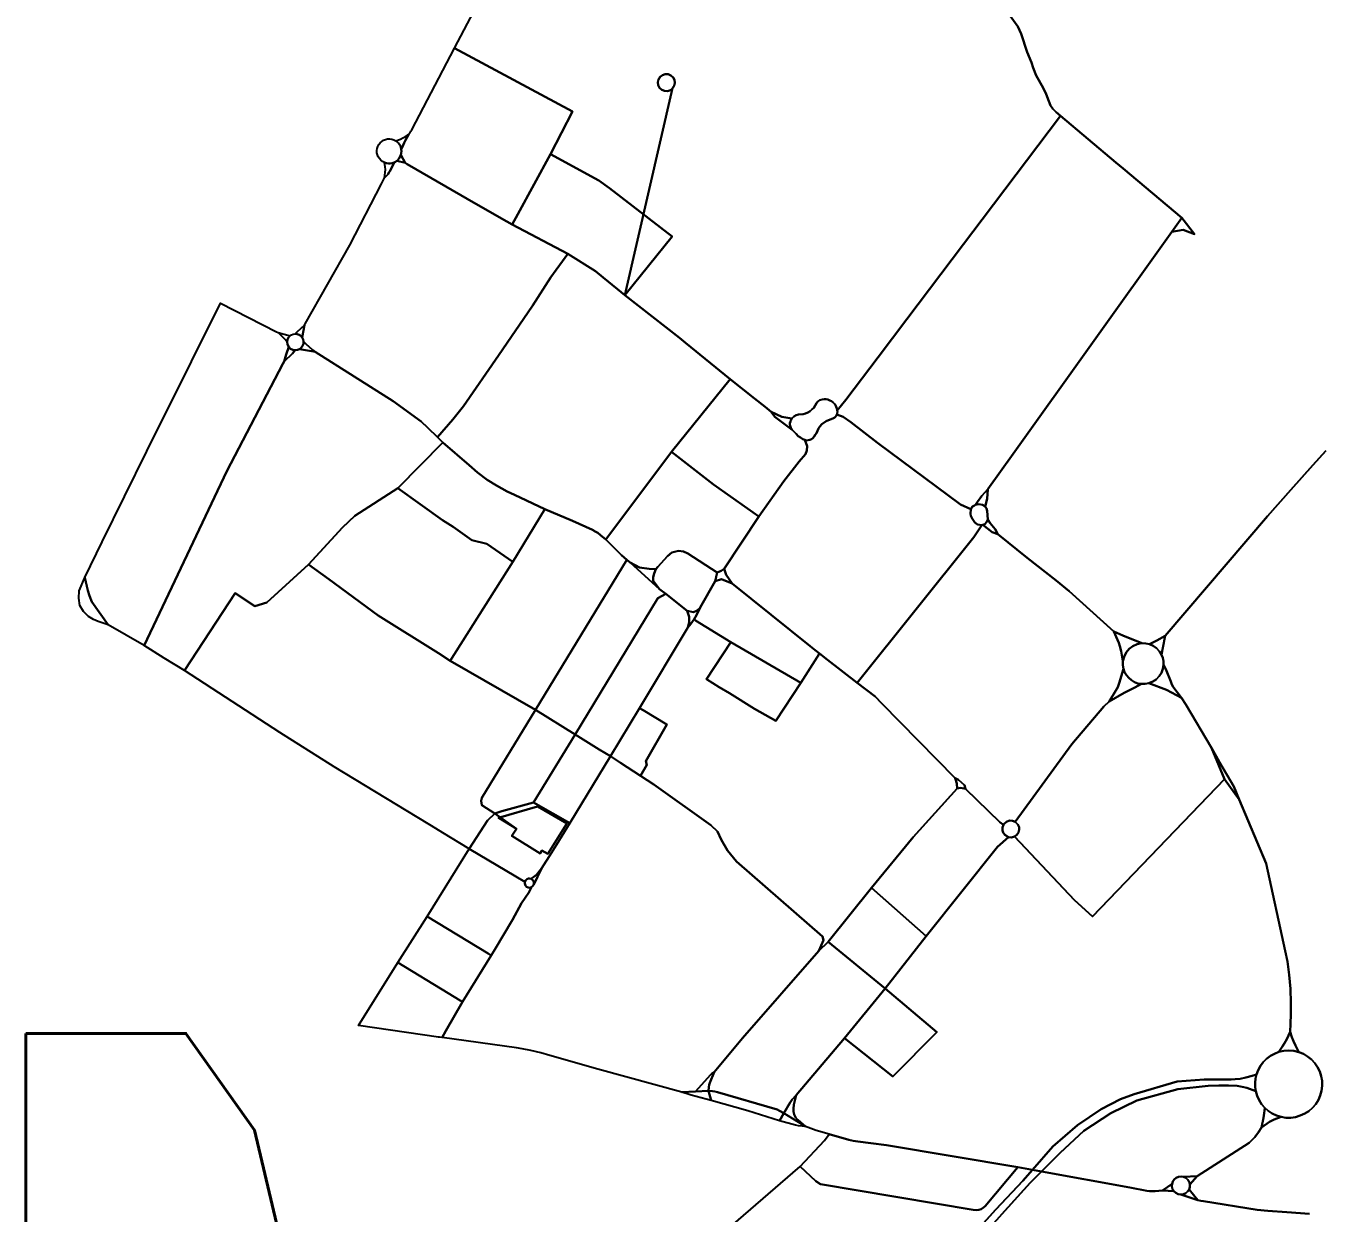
# Model space of a CAD drawing. Header units: millimetres. Extents: x -5124 to 18012, y -6362 to 5362.
# Drawn here: x -5002 to -3270, y 2417 to 4001 of the extents above; entities that cross this region are included whole.
import ezdxf

# ---------------------------------------------------------------- set-up
doc = ezdxf.new("R2010")
doc.units = ezdxf.units.MM
doc.layers.add('brokenLine', color=1, linetype='Continuous')
doc.styles.get("Standard").update_dxf_attribs({"font": 'txt', "bigfont": 'bigfont'})

msp = doc.modelspace()

# ---------------------------------------------------------------- linework, layer by layer
at = {"layer": 'brokenLine', "color": 1}
for points in [[(-4202.8, 3641.5), (-4139.8, 3719.8), (-4223.1, 3784.1), (-4237.5, 3794.5), (-4302, 3829.5), (-4272.7, 3886.4), (-4430.3, 3971.2), (-4391.7, 4044.8)], [(-3695.6, 4023.8), (-3678.4, 4000.1), (-3673.6, 3990), (-3665.8, 3965.6), (-3659.9, 3951.7), (-3657.7, 3944.9), (-3653.8, 3934.4), (-3644.5, 3917.9), (-3640.4, 3909.8), (-3636.7, 3900.5), (-3634.5, 3894.6), (-3631.5, 3890.1), (-3627.2, 3885.5), (-3621.5, 3880.8), (-3726, 3742.6), (-3751, 3709.5), (-3826.4, 3609.6), (-3864.8, 3558.8), (-3907.8, 3501.9), (-3919.4, 3487.5), (-3919.9, 3490.2), (-3920.6, 3492.5), (-3921.7, 3494.6), (-3922.9, 3496.5), (-3924.8, 3498.3), (-3927.2, 3499.9), (-3929.2, 3501), (-3932, 3502), (-3934.2, 3502.6), (-3936.8, 3502.5), (-3939.6, 3502.2), (-3941, 3501.9), (-3942.8, 3501.3), (-3944, 3500.5), (-3945.2, 3499.4), (-3947, 3497.3), (-3948.7, 3494.2), (-3950.6, 3491.3), (-3952.6, 3489.1), (-3955.3, 3486.7), (-3958.5, 3485), (-3961.9, 3483.6), (-3965, 3482.8), (-3971.1, 3482.2), (-3974.1, 3481.3), (-3977.3, 3479.6), (-3980, 3476.9), (-3993.3, 3478.9), (-4007.3, 3485.6), (-4015.7, 3492.5), (-4029.9, 3503.7), (-4062.1, 3529.5), (-4121.7, 3577.9), (-4129.9, 3584.3), (-4184.4, 3627.1), (-4202.8, 3641.5), (-4139, 3917.5), (-4136.9, 3920.8), (-4136, 3924.7), (-4136.6, 3928.6), (-4138.4, 3932.1), (-4141.3, 3934.7), (-4145, 3936.2), (-4148.9, 3936.4), (-4152.7, 3935.2), (-4155.8, 3932.8), (-4157.9, 3929.4), (-4158.8, 3925.6), (-4158.2, 3921.6), (-4156.4, 3918.1), (-4153.5, 3915.5), (-4149.8, 3914), (-4145.9, 3913.8), (-4142.1, 3915), (-4139, 3917.5), (-4202.8, 3641.5)], [(-3267.1, 3433.9), (-3284.3, 3414.6), (-3313.8, 3381.6), (-3344.9, 3346.7), (-3481.7, 3186.9), (-3492.7, 3180.6), (-3496.1, 3178.8), (-3502.5, 3175.6), (-3507.6, 3176.7), (-3512.9, 3176.9), (-3538, 3187.1), (-3550.2, 3192.5), (-3609.9, 3246.3), (-3627, 3260.7), (-3665.8, 3291), (-3704.9, 3322.4), (-3708.4, 3329.3), (-3715.1, 3337), (-3718.5, 3342), (-3719, 3353.7), (-3719.9, 3356.7), (-3722, 3359.5), (-3719.4, 3369.8), (-3718.1, 3382.5), (-3684.5, 3429.5), (-3472.8, 3725.8), (-3457.7, 3728.6), (-3442.4, 3722.9), (-3459.4, 3744.5), (-3537.7, 3810.3), (-3547.6, 3818.6), (-3621.5, 3880.8), (-3627.2, 3885.5), (-3631.5, 3890.1), (-3634.5, 3894.6), (-3636.7, 3900.5), (-3640.4, 3909.8), (-3644.5, 3917.9), (-3653.8, 3934.4), (-3657.7, 3944.9), (-3659.9, 3951.7), (-3665.8, 3965.6), (-3673.6, 3990), (-3678.4, 4000.1), (-3695.6, 4023.8)], [(-4501.7, 3828.7), (-4501.2, 3831.1), (-4501, 3833.6), (-4501.2, 3836), (-4498.8, 3841.4), (-4497.3, 3844.5), (-4495.6, 3848.1), (-4491.2, 3856.3), (-4490, 3857.8), (-4488.3, 3860.2), (-4487.1, 3862.2), (-4430.3, 3971.2), (-4272.7, 3886.4), (-4302, 3829.5), (-4345.7, 3749.4), (-4353.1, 3735.7), (-4360.4, 3739.6), (-4401.6, 3763.1), (-4493.3, 3816.2), (-4495.9, 3817.9), (-4501.7, 3828.7), (-4501.7, 3828.7)], [(-4139, 3917.5), (-4142.1, 3915), (-4145.9, 3913.8), (-4149.8, 3914), (-4153.5, 3915.5), (-4156.4, 3918.1), (-4158.2, 3921.6), (-4158.8, 3925.6), (-4157.9, 3929.4), (-4155.8, 3932.8), (-4152.7, 3935.2), (-4148.9, 3936.4), (-4145, 3936.2), (-4141.3, 3934.7), (-4138.4, 3932.1), (-4136.6, 3928.6), (-4136, 3924.7), (-4136.9, 3920.8), (-4139, 3917.5), (-4139, 3917.5)], [(-3718.1, 3382.5), (-3726.4, 3373.7), (-3732.3, 3365.8), (-3734.8, 3361.5), (-3736.3, 3360.8), (-3738.7, 3359.3), (-3741.1, 3355.9), (-3754.7, 3362), (-3865.8, 3444.2), (-3901, 3471.8), (-3911.6, 3479.3), (-3920, 3482.1), (-3919.3, 3483.9), (-3919.1, 3485.9), (-3919.4, 3487.5), (-3907.8, 3501.9), (-3864.8, 3558.8), (-3826.4, 3609.6), (-3751, 3709.5), (-3726, 3742.6), (-3621.5, 3880.8), (-3547.6, 3818.6), (-3537.7, 3810.3), (-3459.4, 3744.5), (-3472.8, 3725.8), (-3684.5, 3429.5), (-3718.1, 3382.5), (-3718.1, 3382.5)], [(-4508.6, 3847.4), (-4506.7, 3846), (-4505, 3844.4), (-4503.6, 3842.5), (-4502.5, 3840.5), (-4501.7, 3838.3), (-4501.2, 3836), (-4501, 3833.6), (-4501.2, 3831.1), (-4501.7, 3828.7), (-4502.7, 3826.4), (-4503.9, 3824.3), (-4505.5, 3822.3), (-4507.3, 3820.7), (-4508.9, 3819.5), (-4510.7, 3818.6), (-4513.2, 3817.7), (-4515.9, 3817.3), (-4518.5, 3817.2), (-4521.1, 3817.6), (-4523.7, 3818.4), (-4526.2, 3819.8), (-4528.5, 3821.5), (-4530.4, 3823.6), (-4532, 3826), (-4533.1, 3828.7), (-4533.7, 3831.5), (-4533.8, 3834.3), (-4533.4, 3837.1), (-4532.6, 3839.9), (-4531.2, 3842.4), (-4529.5, 3844.7), (-4527.4, 3846.6), (-4525, 3848.2), (-4522.3, 3849.3), (-4519.5, 3849.9), (-4516.7, 3850), (-4513.8, 3849.6), (-4511.1, 3848.8), (-4508.6, 3847.4), (-4508.6, 3847.4)], [(-4491.2, 3856.3), (-4495.6, 3848.1), (-4497.3, 3844.5), (-4498.8, 3841.4), (-4501.2, 3836), (-4501.7, 3838.3), (-4502.5, 3840.5), (-4503.6, 3842.5), (-4505, 3844.4), (-4506.7, 3846), (-4508.6, 3847.4), (-4502.5, 3849.7), (-4499.2, 3851.2), (-4496.2, 3852.9), (-4491.2, 3856.3), (-4491.2, 3856.3)], [(-4139.8, 3719.8), (-4202.8, 3641.5), (-4212.6, 3649.5), (-4231.7, 3665.2), (-4241.8, 3673.4), (-4279, 3696.7), (-4353.1, 3735.7), (-4345.7, 3749.4), (-4302, 3829.5), (-4237.5, 3794.5), (-4223.1, 3784.1), (-4139.8, 3719.8), (-4139.8, 3719.8)], [(-4279, 3696.7), (-4301.4, 3665.6), (-4326.1, 3627.1), (-4371.7, 3560.8), (-4418.4, 3493.5), (-4432.3, 3475.4), (-4452.9, 3451.9), (-4465.8, 3464.6), (-4474.9, 3472.8), (-4511.9, 3500.1), (-4616.4, 3565.9), (-4619.6, 3568.7), (-4628.2, 3576), (-4631.7, 3579.7), (-4632.3, 3582.4), (-4633.5, 3584.9), (-4630.6, 3601.3), (-4629.5, 3603.3), (-4569.8, 3708.2), (-4527.6, 3789.9), (-4523.7, 3797.8), (-4520.8, 3800.6), (-4518.9, 3802.8), (-4517.7, 3804.9), (-4516.3, 3807.4), (-4510.7, 3818.6), (-4508.9, 3819.5), (-4507.3, 3820.7), (-4495.9, 3817.9), (-4493.3, 3816.2), (-4401.6, 3763.1), (-4360.4, 3739.6), (-4353.1, 3735.7), (-4279, 3696.7), (-4279, 3696.7)], [(-4523.7, 3818.4), (-4521.1, 3817.6), (-4518.5, 3817.2), (-4515.9, 3817.3), (-4513.2, 3817.7), (-4510.7, 3818.6), (-4516.3, 3807.4), (-4517.7, 3804.9), (-4518.9, 3802.8), (-4520.8, 3800.6), (-4523.7, 3797.8), (-4523, 3801.5), (-4522.6, 3805.3), (-4522.5, 3809), (-4522.8, 3812.6), (-4523.7, 3818.4), (-4523.7, 3818.4)], [(-4507.3, 3820.7), (-4505.5, 3822.3), (-4503.9, 3824.3), (-4502.7, 3826.4), (-4501.7, 3828.7), (-4495.9, 3817.9), (-4507.3, 3820.7), (-4507.3, 3820.7)], [(-3459.4, 3744.5), (-3442.4, 3722.9), (-3457.7, 3728.6), (-3472.8, 3725.8), (-3459.4, 3744.5), (-3459.4, 3744.5)], [(-4228.3, 3315.2), (-4235.3, 3321.3), (-4238.9, 3324.1), (-4242.3, 3326.2), (-4246.2, 3328.2), (-4272.7, 3340.2), (-4309.8, 3355.8), (-4350.3, 3374.9), (-4359.9, 3379.6), (-4374.1, 3387.3), (-4386.5, 3394.9), (-4399.3, 3404.7), (-4410.6, 3414.5), (-4446, 3444.8), (-4452.9, 3451.9), (-4432.3, 3475.4), (-4418.4, 3493.5), (-4371.7, 3560.8), (-4326.1, 3627.1), (-4301.4, 3665.6), (-4279, 3696.7), (-4241.8, 3673.4), (-4231.7, 3665.2), (-4212.6, 3649.5), (-4202.8, 3641.5), (-4184.4, 3627.1), (-4129.9, 3584.3), (-4121.7, 3577.9), (-4062.1, 3529.5), (-4140.4, 3432.4), (-4228.3, 3315.2), (-4228.3, 3315.2)], [(-4653.7, 3579.2), (-4653.2, 3575.6), (-4651.5, 3572.4), (-4655.1, 3562.3), (-4657.5, 3553.1), (-4659.2, 3549.7), (-4734.3, 3406.8), (-4844.3, 3174.1), (-4892.5, 3201.6), (-4914.3, 3232.3), (-4917.6, 3240.2), (-4919.8, 3247.5), (-4923.5, 3264.6), (-4900.4, 3312.4), (-4840.7, 3433.4), (-4781.2, 3552.9), (-4742.7, 3630.9), (-4667.7, 3592.7), (-4665.7, 3591.8), (-4657.7, 3583.5), (-4653.7, 3579.2), (-4653.7, 3579.2)], [(-4665.7, 3591.8), (-4649.7, 3587.3), (-4651.8, 3585), (-4653.1, 3582.2), (-4653.7, 3579.2), (-4657.7, 3583.5), (-4665.7, 3591.8), (-4665.7, 3591.8)], [(-4631.7, 3579.7), (-4631.9, 3576.6), (-4633, 3573.8), (-4634.8, 3571.3), (-4637.2, 3569.4), (-4639.8, 3568.3), (-4642.7, 3567.9), (-4646.1, 3568.5), (-4649.1, 3570), (-4651.5, 3572.4), (-4653.2, 3575.6), (-4653.7, 3579.2), (-4653.1, 3582.2), (-4651.8, 3585), (-4649.7, 3587.3), (-4647.7, 3588.6), (-4645.5, 3589.5), (-4643.1, 3589.8), (-4640.3, 3589.6), (-4637.7, 3588.6), (-4635.4, 3587.1), (-4633.5, 3584.9), (-4632.3, 3582.4), (-4631.7, 3579.7), (-4631.7, 3579.7)], [(-4633.5, 3584.9), (-4635.4, 3587.1), (-4637.7, 3588.6), (-4640.3, 3589.6), (-4643.1, 3589.8), (-4639.7, 3593), (-4630.6, 3601.3), (-4633.5, 3584.9), (-4633.5, 3584.9)], [(-4790.6, 3140.4), (-4817.6, 3157.2), (-4844.3, 3174.1), (-4734.3, 3406.8), (-4659.2, 3549.7), (-4657.5, 3553.1), (-4646.6, 3563.8), (-4642.7, 3567.9), (-4639.8, 3568.3), (-4637.2, 3569.4), (-4621.2, 3566.7), (-4616.4, 3565.9), (-4511.9, 3500.1), (-4474.9, 3472.8), (-4465.8, 3464.6), (-4452.9, 3451.9), (-4446, 3444.8), (-4506, 3383.7), (-4563.1, 3347.1), (-4579.7, 3331.3), (-4624.9, 3282), (-4680.9, 3231.2), (-4696.6, 3226.3), (-4723.1, 3243.9), (-4790.6, 3140.4), (-4790.6, 3140.4)], [(-4642.7, 3567.9), (-4646.6, 3563.8), (-4657.5, 3553.1), (-4655.1, 3562.3), (-4651.5, 3572.4), (-4649.1, 3570), (-4646.1, 3568.5), (-4642.7, 3567.9), (-4642.7, 3567.9)], [(-4616.4, 3565.9), (-4621.2, 3566.7), (-4637.2, 3569.4), (-4634.8, 3571.3), (-4633, 3573.8), (-4631.9, 3576.6), (-4631.7, 3579.7), (-4628.2, 3576), (-4619.6, 3568.7), (-4616.4, 3565.9), (-4616.4, 3565.9)], [(-3979.5, 3461.7), (-3974.3, 3456.2), (-3971.3, 3453.5), (-3968.4, 3451.3), (-3965.4, 3449.3), (-3962.7, 3448.2), (-3959.3, 3439.8), (-3959.8, 3434), (-3961.9, 3429.1), (-3970.2, 3419.5), (-3990.7, 3393.2), (-4023.8, 3346), (-4084.6, 3388.6), (-4140.4, 3432.4), (-4062.1, 3529.5), (-4029.9, 3503.7), (-4015.7, 3492.5), (-4007.3, 3485.6), (-4002.4, 3479.2), (-3979.5, 3461.7), (-3979.5, 3461.7)], [(-3962.7, 3448.2), (-3965.4, 3449.3), (-3968.4, 3451.3), (-3971.3, 3453.5), (-3974.3, 3456.2), (-3979.5, 3461.7), (-3981.3, 3464.5), (-3982.1, 3467.1), (-3982.4, 3469.1), (-3982.4, 3470.8), (-3981.9, 3473), (-3981.3, 3474.8), (-3980, 3476.9), (-3977.3, 3479.6), (-3974.1, 3481.3), (-3971.1, 3482.2), (-3965, 3482.8), (-3961.9, 3483.6), (-3958.5, 3485), (-3955.3, 3486.7), (-3952.6, 3489.1), (-3950.6, 3491.3), (-3948.7, 3494.2), (-3947, 3497.3), (-3945.2, 3499.4), (-3944, 3500.5), (-3942.8, 3501.3), (-3941, 3501.9), (-3939.6, 3502.2), (-3936.8, 3502.5), (-3934.2, 3502.6), (-3932, 3502), (-3929.2, 3501), (-3927.2, 3499.9), (-3924.8, 3498.3), (-3922.9, 3496.5), (-3921.7, 3494.6), (-3920.6, 3492.5), (-3919.9, 3490.2), (-3919.4, 3487.5), (-3919.1, 3485.9), (-3919.3, 3483.9), (-3920, 3482.1), (-3920.6, 3480.5), (-3922.2, 3478.8), (-3924.3, 3477.3), (-3934.1, 3473.3), (-3939.9, 3469.1), (-3942.5, 3466.3), (-3944.3, 3463.6), (-3945.5, 3460.6), (-3947.2, 3457.4), (-3948.6, 3454.9), (-3950.2, 3452.7), (-3952.1, 3450.6), (-3953.8, 3449.1), (-3956, 3448.3), (-3958.2, 3447.9), (-3960.2, 3447.7), (-3962.7, 3448.2), (-3962.7, 3448.2)], [(-3980, 3476.9), (-3981.3, 3474.8), (-3981.9, 3473), (-3982.4, 3470.8), (-3982.4, 3469.1), (-3982.1, 3467.1), (-3981.3, 3464.5), (-3979.5, 3461.7), (-4002.4, 3479.2), (-4007.3, 3485.6), (-3993.3, 3478.9), (-3980, 3476.9), (-3980, 3476.9)], [(-3943.2, 3163.2), (-3948.9, 3167.6), (-3955.5, 3172.9), (-4059.7, 3256.7), (-4067.5, 3268.2), (-4070.3, 3276.2), (-4023.8, 3346), (-3990.7, 3393.2), (-3970.2, 3419.5), (-3961.9, 3429.1), (-3959.8, 3434), (-3959.3, 3439.8), (-3962.7, 3448.2), (-3960.2, 3447.7), (-3958.2, 3447.9), (-3956, 3448.3), (-3953.8, 3449.1), (-3952.1, 3450.6), (-3950.2, 3452.7), (-3948.6, 3454.9), (-3947.2, 3457.4), (-3945.5, 3460.6), (-3944.3, 3463.6), (-3942.5, 3466.3), (-3939.9, 3469.1), (-3934.1, 3473.3), (-3924.3, 3477.3), (-3922.2, 3478.8), (-3920.6, 3480.5), (-3920, 3482.1), (-3911.6, 3479.3), (-3901, 3471.8), (-3865.8, 3444.2), (-3754.7, 3362), (-3741.1, 3355.9), (-3741.6, 3349.7), (-3741.2, 3346.8), (-3739.4, 3343.3), (-3735.7, 3338.2), (-3731.9, 3335.4), (-3726.4, 3334.5), (-3736.8, 3318.4), (-3892.6, 3124), (-3932.5, 3155), (-3943.2, 3163.2), (-3943.2, 3163.2)], [(-4309.8, 3355.8), (-4352.3, 3285.4), (-4387.1, 3309.6), (-4407.1, 3314.4), (-4432, 3332.4), (-4446.1, 3341), (-4506, 3383.7), (-4446, 3444.8), (-4410.6, 3414.5), (-4399.3, 3404.7), (-4386.5, 3394.9), (-4374.1, 3387.3), (-4359.9, 3379.6), (-4350.3, 3374.9), (-4309.8, 3355.8), (-4309.8, 3355.8)], [(-4200.3, 3288.3), (-4207.1, 3294.5), (-4228.3, 3315.2), (-4140.4, 3432.4), (-4084.6, 3388.6), (-4023.8, 3346), (-4070.3, 3276.2), (-4074.2, 3273.4), (-4079.6, 3271.2), (-4118.7, 3296.5), (-4124.6, 3299.6), (-4131.4, 3300.2), (-4140.1, 3298.2), (-4146.1, 3293.1), (-4158.6, 3278.9), (-4161.3, 3276), (-4170.3, 3276.1), (-4183.1, 3278.1), (-4195.9, 3284.8), (-4200.3, 3288.3), (-4200.3, 3288.3)], [(-3486.3, 3161.4), (-3484.5, 3170.8), (-3481.7, 3186.9), (-3344.9, 3346.7), (-3313.8, 3381.6), (-3284.3, 3414.6), (-3267.1, 3433.9)], [(-4579.7, 3331.3), (-4563.1, 3347.1), (-4506, 3383.7), (-4446.1, 3341), (-4432, 3332.4), (-4407.1, 3314.4), (-4387.1, 3309.6), (-4352.3, 3285.4), (-4435.8, 3153.3), (-4451.4, 3163.6), (-4532, 3214.1), (-4597.8, 3262.6), (-4624.9, 3282), (-4579.7, 3331.3), (-4579.7, 3331.3)], [(-3722, 3359.5), (-3725.2, 3361.7), (-3730.1, 3362.4), (-3734.8, 3361.5), (-3732.3, 3365.8), (-3726.4, 3373.7), (-3718.1, 3382.5), (-3719.4, 3369.8), (-3722, 3359.5), (-3722, 3359.5)], [(-3734.8, 3361.5), (-3730.1, 3362.4), (-3725.2, 3361.7), (-3722, 3359.5), (-3719.9, 3356.7), (-3719, 3353.7), (-3718.5, 3342), (-3720, 3338.7), (-3722.4, 3336), (-3725, 3334.8), (-3726.4, 3334.5), (-3731.9, 3335.4), (-3735.7, 3338.2), (-3739.4, 3343.3), (-3741.2, 3346.8), (-3741.6, 3349.7), (-3741.1, 3355.9), (-3738.7, 3359.3), (-3736.3, 3360.8), (-3734.8, 3361.5), (-3734.8, 3361.5)], [(-4200.3, 3288.3), (-4321.9, 3088.1), (-4435.8, 3153.3), (-4352.3, 3285.4), (-4309.8, 3355.8), (-4272.7, 3340.2), (-4246.2, 3328.2), (-4242.3, 3326.2), (-4238.9, 3324.1), (-4235.3, 3321.3), (-4228.3, 3315.2), (-4207.1, 3294.5), (-4200.3, 3288.3), (-4200.3, 3288.3)], [(-3725, 3334.8), (-3712.3, 3325.3), (-3704.9, 3322.4), (-3665.8, 3291), (-3627, 3260.7), (-3609.9, 3246.3), (-3550.2, 3192.5), (-3545, 3181.4), (-3543.5, 3177.3), (-3541.9, 3173), (-3540.3, 3166.6), (-3537.9, 3152.9), (-3538.1, 3147.9), (-3537.3, 3143), (-3542.8, 3123.7), (-3544.8, 3118.4), (-3547.4, 3113.7), (-3556.5, 3099.4), (-3563.3, 3092.7), (-3606.2, 3042.2), (-3681.7, 2938.8), (-3685.3, 2940.2), (-3689.3, 2940.3), (-3693.4, 2938.8), (-3696.3, 2936.2), (-3697.4, 2934.6), (-3702.5, 2938.3), (-3748.3, 2982.7), (-3749.6, 2987.4), (-3757.3, 2994.9), (-3761.7, 2996.8), (-3859.7, 3096.6), (-3868.8, 3105.7), (-3892.6, 3124), (-3736.8, 3318.4), (-3726.4, 3334.5), (-3725, 3334.8), (-3725, 3334.8)], [(-3704.9, 3322.4), (-3712.3, 3325.3), (-3725, 3334.8), (-3722.4, 3336), (-3720, 3338.7), (-3718.5, 3342), (-3715.1, 3337), (-3708.4, 3329.3), (-3704.9, 3322.4), (-3704.9, 3322.4)], [(-4148.2, 3242.9), (-4156.4, 3249.3), (-4164.9, 3260.1), (-4165.1, 3265.3), (-4163.8, 3269.9), (-4161.3, 3276), (-4158.6, 3278.9), (-4146.1, 3293.1), (-4140.1, 3298.2), (-4131.4, 3300.2), (-4124.6, 3299.6), (-4118.7, 3296.5), (-4079.6, 3271.2), (-4082.2, 3259.7), (-4102.3, 3224.6), (-4107, 3220.1), (-4111.2, 3218.5), (-4119.7, 3220.4), (-4148.2, 3242.9), (-4148.2, 3242.9)], [(-4624.9, 3282), (-4597.8, 3262.6), (-4532, 3214.1), (-4451.4, 3163.6), (-4435.8, 3153.3), (-4321.9, 3088.1), (-4393.6, 2970.7), (-4394.6, 2966.5), (-4393.6, 2960.8), (-4376.4, 2950), (-4386.1, 2940.5), (-4410.5, 2902.8), (-4445.9, 2923.9), (-4461.1, 2933.3), (-4465.4, 2936.2), (-4590.9, 3012), (-4663.5, 3058), (-4790.6, 3140.4), (-4723.1, 3243.9), (-4696.6, 3226.3), (-4680.9, 3231.2), (-4624.9, 3282), (-4624.9, 3282)], [(-4269.2, 3055.3), (-4321.9, 3088.1), (-4200.3, 3288.3), (-4195.9, 3284.8), (-4156.4, 3249.3), (-4148.2, 3242.9), (-4158.7, 3237), (-4269.2, 3055.3), (-4269.2, 3055.3)], [(-4156.4, 3249.3), (-4195.9, 3284.8), (-4183.1, 3278.1), (-4170.3, 3276.1), (-4161.3, 3276), (-4163.8, 3269.9), (-4165.1, 3265.3), (-4164.9, 3260.1), (-4156.4, 3249.3), (-4156.4, 3249.3)], [(-4082.2, 3259.7), (-4079.6, 3271.2), (-4074.2, 3273.4), (-4070.3, 3276.2), (-4067.5, 3268.2), (-4059.7, 3256.7), (-4073.7, 3262.6), (-4082.2, 3259.7), (-4082.2, 3259.7)], [(-4892.5, 3201.6), (-4905.9, 3205.9), (-4911.9, 3208.5), (-4918.8, 3212.6), (-4925.4, 3219.3), (-4930.3, 3227.5), (-4931.8, 3237.3), (-4931.4, 3246.7), (-4923.5, 3264.6), (-4919.8, 3247.5), (-4917.6, 3240.2), (-4914.3, 3232.3), (-4892.5, 3201.6), (-4892.5, 3201.6)], [(-4082.2, 3259.7), (-4073.7, 3262.6), (-4059.7, 3256.7), (-3955.5, 3172.9), (-3948.9, 3167.6), (-3943.2, 3163.2), (-3968.1, 3124.3), (-4061.3, 3178.3), (-4108.6, 3207.4), (-4110.4, 3209.1), (-4107.3, 3214.4), (-4102.3, 3224.6), (-4082.2, 3259.7), (-4082.2, 3259.7)], [(-4119.7, 3220.4), (-4117, 3212.4), (-4117.1, 3204.8), (-4118.6, 3197.9), (-4183.4, 3090.3), (-4222.1, 3026.3), (-4236.9, 3035.4), (-4269.2, 3055.3), (-4158.7, 3237), (-4148.2, 3242.9), (-4119.7, 3220.4), (-4119.7, 3220.4)], [(-4118.6, 3197.9), (-4117.1, 3204.8), (-4117, 3212.4), (-4119.7, 3220.4), (-4111.2, 3218.5), (-4107, 3220.1), (-4102.3, 3224.6), (-4107.3, 3214.4), (-4110.4, 3209.1), (-4114.6, 3202.7), (-4118.6, 3197.9), (-4118.6, 3197.9)], [(-3892.6, 3124), (-3868.8, 3105.7), (-3859.7, 3096.6), (-3761.7, 2996.8), (-3759.5, 2989.9), (-3759.2, 2983.3), (-3818, 2918), (-3873.6, 2850.8), (-3931.3, 2778.4), (-3944.1, 2766.5), (-3937.6, 2780.9), (-3939.2, 2785.7), (-4054, 2885.8), (-4065.8, 2900.4), (-4074.1, 2915.1), (-4079, 2925.8), (-4088.2, 2934.4), (-4164, 2988.4), (-4182.1, 3000.1), (-4173.6, 3014.9), (-4175, 3019.7), (-4146.6, 3068.5), (-4178.4, 3087.5), (-4183.4, 3090.3), (-4118.6, 3197.9), (-4114.6, 3202.7), (-4110.4, 3209.1), (-4108.6, 3207.4), (-4061.3, 3178.3), (-4093.7, 3129), (-4076.9, 3118.3), (-4063.2, 3110.3), (-4029.6, 3089.3), (-4001.1, 3073.4), (-3968.1, 3124.3), (-3943.2, 3163.2), (-3932.5, 3155), (-3892.6, 3124), (-3892.6, 3124)], [(-3537.9, 3152.9), (-3540.3, 3166.6), (-3541.9, 3173), (-3543.5, 3177.3), (-3545, 3181.4), (-3550.2, 3192.5), (-3538, 3187.1), (-3512.9, 3176.9), (-3519, 3175.7), (-3524.7, 3173.2), (-3529.7, 3169.4), (-3533.7, 3164.6), (-3536.5, 3159), (-3537.9, 3152.9), (-3537.9, 3152.9)], [(-4029.6, 3089.3), (-4063.2, 3110.3), (-4076.9, 3118.3), (-4093.7, 3129), (-4061.3, 3178.3), (-3968.1, 3124.3), (-4001.1, 3073.4), (-4029.6, 3089.3), (-4029.6, 3089.3)], [(-3502.5, 3175.6), (-3497.5, 3173.4), (-3493, 3170.2), (-3489.2, 3166.1), (-3486.3, 3161.4), (-3484.8, 3157.3), (-3483.9, 3152.9), (-3483.7, 3148.4), (-3484.6, 3142.9), (-3486.5, 3137.6), (-3489.6, 3132.9), (-3493.5, 3128.8), (-3498.1, 3125.7), (-3503.4, 3123.6), (-3508.2, 3122.6), (-3513.2, 3122.6), (-3517.9, 3123.4), (-3522.5, 3125.1), (-3526.6, 3127.5), (-3530.3, 3130.6), (-3533.3, 3134.3), (-3535.7, 3138.5), (-3537.3, 3143), (-3538.1, 3147.9), (-3537.9, 3152.9), (-3536.5, 3159), (-3533.7, 3164.6), (-3529.7, 3169.4), (-3524.7, 3173.2), (-3519, 3175.7), (-3512.9, 3176.9), (-3507.6, 3176.7), (-3502.5, 3175.6), (-3502.5, 3175.6)], [(-3497.5, 3173.4), (-3502.5, 3175.6), (-3496.1, 3178.8), (-3492.7, 3180.6), (-3481.7, 3186.9), (-3484.5, 3170.8), (-3486.3, 3161.4), (-3489.2, 3166.1), (-3493, 3170.2), (-3497.5, 3173.4), (-3497.5, 3173.4)], [(-3288.9, 2415.6), (-3319.1, 2417.7), (-3344.5, 2419.5), (-3358.8, 2421), (-3430.3, 2432.3), (-3434, 2433.1), (-3438.2, 2434), (-3449.7, 2448.1), (-3448.6, 2451.3), (-3448.5, 2454.6), (-3439.1, 2465.7), (-3369.4, 2510.4), (-3361.9, 2517.8), (-3357.1, 2524.5), (-3353.1, 2530.8), (-3342.3, 2538.2), (-3336.1, 2541.4), (-3326.9, 2545), (-3320.5, 2543.9), (-3314, 2543.9), (-3307.5, 2544.7), (-3301.2, 2546.6), (-3295.3, 2549.3), (-3289.8, 2552.8), (-3284.8, 2557.1), (-3280.6, 2562.1), (-3277.1, 2567.6), (-3274.5, 2573.6), (-3272.7, 2579.9), (-3271.9, 2586.4), (-3272.1, 2592.9), (-3273.2, 2599.4), (-3275.2, 2605.6), (-3278.1, 2611.4), (-3281.8, 2616.8), (-3286.3, 2621.6), (-3291.4, 2625.7), (-3297, 2628.9), (-3303.1, 2631.4), (-3307.5, 2640.1), (-3310.3, 2646.2), (-3312.7, 2651.4), (-3314.9, 2658.4), (-3314.3, 2669.3), (-3313.9, 2681.9), (-3313.7, 2697), (-3314.3, 2716), (-3315.9, 2734.7), (-3318.5, 2752.3), (-3321.5, 2766.7), (-3346.8, 2882.9), (-3382.6, 2968.5), (-3389.9, 2986), (-3409.1, 3018.2), (-3419.7, 3037.4), (-3454.2, 3095.4), (-3459.6, 3104.2), (-3471.2, 3119.4), (-3473, 3123.1), (-3474.2, 3125.8), (-3479.9, 3140.1), (-3483.7, 3148.4), (-3483.9, 3152.9), (-3484.8, 3157.3), (-3486.3, 3161.4), (-3486.3, 3161.4)], [(-3556.5, 3099.4), (-3547.4, 3113.7), (-3544.8, 3118.4), (-3542.8, 3123.7), (-3537.3, 3143), (-3535.7, 3138.5), (-3533.3, 3134.3), (-3530.3, 3130.6), (-3526.6, 3127.5), (-3522.5, 3125.1), (-3517.9, 3123.4), (-3513.2, 3122.6), (-3522, 3118), (-3536.2, 3110.6), (-3556.5, 3099.4), (-3556.5, 3099.4)], [(-3503.4, 3123.6), (-3498.1, 3125.7), (-3493.5, 3128.8), (-3489.6, 3132.9), (-3486.5, 3137.6), (-3484.6, 3142.9), (-3483.7, 3148.4), (-3479.9, 3140.1), (-3474.2, 3125.8), (-3473, 3123.1), (-3471.2, 3119.4), (-3459.6, 3104.2), (-3480, 3114.6), (-3503.4, 3123.6), (-3503.4, 3123.6)], [(-3459.6, 3104.2), (-3454.2, 3095.4), (-3419.7, 3037.4), (-3402.4, 2995.7), (-3578.6, 2812.3), (-3602.8, 2834.2), (-3682.9, 2918.9), (-3679.7, 2921.1), (-3677.3, 2924.5), (-3676.3, 2928.3), (-3676.6, 2931.6), (-3678.1, 2935.2), (-3681.7, 2938.8), (-3606.2, 3042.2), (-3563.3, 3092.7), (-3556.5, 3099.4), (-3536.2, 3110.6), (-3522, 3118), (-3513.2, 3122.6), (-3508.2, 3122.6), (-3503.4, 3123.6), (-3480, 3114.6), (-3459.6, 3104.2), (-3459.6, 3104.2)], [(-4376.4, 2950), (-4393.6, 2960.8), (-4394.6, 2966.5), (-4393.6, 2970.7), (-4321.9, 3088.1), (-4269.2, 3055.3), (-4324.7, 2964.3), (-4367.2, 2952.9), (-4376.4, 2950), (-4376.4, 2950)], [(-4183.4, 3090.3), (-4178.4, 3087.5), (-4146.6, 3068.5), (-4175, 3019.7), (-4173.6, 3014.9), (-4182.1, 3000.1), (-4208.8, 3017.3), (-4222.1, 3026.3), (-4183.4, 3090.3), (-4183.4, 3090.3)], [(-4269.2, 3055.3), (-4236.9, 3035.4), (-4222.1, 3026.3), (-4276.1, 2937), (-4324.7, 2964.3), (-4269.2, 3055.3), (-4269.2, 3055.3)], [(-3382.6, 2968.5), (-3402.4, 2995.7), (-3419.7, 3037.4), (-3409.1, 3018.2), (-3389.9, 2986), (-3382.6, 2968.5), (-3382.6, 2968.5)], [(-4327.6, 2851.4), (-4325.9, 2852.7), (-4324.4, 2855.1), (-4313.9, 2876.5), (-4300.8, 2897.2), (-4294, 2908), (-4276.1, 2937), (-4222.1, 3026.3), (-4208.8, 3017.3), (-4182.1, 3000.1), (-4164, 2988.4), (-4088.2, 2934.4), (-4079, 2925.8), (-4074.1, 2915.1), (-4065.8, 2900.4), (-4054, 2885.8), (-3939.2, 2785.7), (-3937.6, 2780.9), (-3944.1, 2766.5), (-4045.9, 2649.8), (-4083.5, 2604.7), (-4086.5, 2602.8), (-4088.5, 2601.2), (-4108.5, 2578.9), (-4126.9, 2578), (-4238.9, 2608.8), (-4303.1, 2626.9), (-4315.1, 2630.3), (-4328.2, 2633.5), (-4339.8, 2635.9), (-4347.6, 2637.2), (-4446.8, 2650.7), (-4441.6, 2659.8), (-4419.5, 2698.3), (-4381.4, 2760.1), (-4376.5, 2768.3), (-4352.9, 2807.9), (-4340.7, 2830.3), (-4330.8, 2844.2), (-4327.6, 2851.4), (-4327.6, 2851.4)], [(-3359.7, 2601.7), (-3365.5, 2599.8), (-3373.8, 2597.4), (-3381.3, 2595.9), (-3388, 2595.1), (-3393.5, 2594.8), (-3412.9, 2595), (-3429.6, 2594.8), (-3465.6, 2592), (-3523.1, 2575.4), (-3541.1, 2568.4), (-3566.8, 2555.2), (-3598.8, 2534.1), (-3631.4, 2505.5), (-3658.8, 2474.3), (-3678.3, 2477.8), (-3853.5, 2507.2), (-3874.5, 2509.8), (-3891.8, 2512.1), (-3898, 2513.1), (-3903.9, 2514.5), (-3930.3, 2521.7), (-3947.5, 2527), (-3961.8, 2532.1), (-3971.8, 2541.2), (-3974.4, 2543.8), (-3976.7, 2548.2), (-3977.8, 2552.1), (-3977.8, 2556.3), (-3977.1, 2561), (-3974.3, 2574.1), (-3909.5, 2650), (-3845.3, 2599), (-3786.5, 2658.2), (-3855.5, 2716.3), (-3800.7, 2786), (-3705.2, 2905.1), (-3690.8, 2918.4), (-3686.9, 2917.9), (-3682.9, 2918.9), (-3602.8, 2834.2), (-3578.6, 2812.3), (-3402.4, 2995.7), (-3382.6, 2968.5), (-3346.8, 2882.9), (-3321.5, 2766.7), (-3318.5, 2752.3), (-3315.9, 2734.7), (-3314.3, 2716), (-3313.7, 2697), (-3313.9, 2681.9), (-3314.3, 2669.3), (-3314.9, 2658.4), (-3319.4, 2648.8), (-3322.2, 2643.5), (-3325.2, 2638.5), (-3329.8, 2631.6), (-3335.7, 2629.3), (-3341.2, 2626.3), (-3346.2, 2622.5), (-3350.7, 2618.1), (-3354.4, 2613), (-3357.5, 2607.5), (-3359.7, 2601.7), (-3359.7, 2601.7)], [(-3818, 2918), (-3759.2, 2983.3), (-3754.6, 2984.2), (-3748.3, 2982.7), (-3702.5, 2938.3), (-3697.4, 2934.6), (-3698.7, 2930.9), (-3698.6, 2926.9), (-3697.7, 2924.3), (-3695.4, 2921.1), (-3690.8, 2918.4), (-3705.2, 2905.1), (-3800.7, 2786), (-3873.6, 2850.8), (-3818, 2918), (-3818, 2918)], [(-3748.3, 2982.7), (-3754.6, 2984.2), (-3759.2, 2983.3), (-3759.5, 2989.9), (-3761.7, 2996.8), (-3757.3, 2994.9), (-3749.6, 2987.4), (-3748.3, 2982.7), (-3748.3, 2982.7)], [(-4376.4, 2950), (-4367.2, 2952.9), (-4324.7, 2964.3), (-4276.1, 2937), (-4294, 2908), (-4300.8, 2897.2), (-4313.9, 2876.5), (-4320.7, 2868.1), (-4324.3, 2865.1), (-4328.1, 2862.7), (-4330.2, 2863.1), (-4331.6, 2862.9), (-4333.6, 2862.1), (-4335.2, 2860.7), (-4336.2, 2858.6), (-4348.4, 2865.6), (-4410.5, 2902.8), (-4386.1, 2940.5), (-4376.4, 2950), (-4347.5, 2929.3), (-4353.5, 2919.8), (-4315.8, 2896.4), (-4313.5, 2900.4), (-4305.8, 2895.9), (-4280.2, 2936.4), (-4319.2, 2958.9), (-4371.4, 2944.1), (-4347.5, 2929.3), (-4376.4, 2950)], [(-4347.5, 2929.3), (-4371.4, 2944.1), (-4319.2, 2958.9), (-4280.2, 2936.4), (-4305.8, 2895.9), (-4313.5, 2900.4), (-4315.8, 2896.4), (-4353.5, 2919.8), (-4347.5, 2929.3), (-4347.5, 2929.3)], [(-3697.4, 2934.6), (-3696.3, 2936.2), (-3693.4, 2938.8), (-3689.3, 2940.3), (-3685.3, 2940.2), (-3681.7, 2938.8), (-3678.1, 2935.2), (-3676.6, 2931.6), (-3676.3, 2928.3), (-3677.3, 2924.5), (-3679.7, 2921.1), (-3682.9, 2918.9), (-3686.9, 2917.9), (-3690.8, 2918.4), (-3695.4, 2921.1), (-3697.7, 2924.3), (-3698.6, 2926.9), (-3698.7, 2930.9), (-3697.4, 2934.6), (-3697.4, 2934.6)], [(-4376.5, 2768.3), (-4381.4, 2760.1), (-4385.4, 2762.8), (-4466.6, 2812.3), (-4410.5, 2902.8), (-4348.4, 2865.6), (-4336.2, 2858.6), (-4336.4, 2856.5), (-4335.5, 2853.7), (-4334.1, 2852.1), (-4332.1, 2851.1), (-4330, 2850.8), (-4327.6, 2851.4), (-4330.8, 2844.2), (-4340.7, 2830.3), (-4352.9, 2807.9), (-4376.5, 2768.3), (-4376.5, 2768.3)], [(-4313.9, 2876.5), (-4324.4, 2855.1), (-4324.2, 2857.3), (-4324.6, 2859.3), (-4325.7, 2861), (-4328.1, 2862.7), (-4324.3, 2865.1), (-4320.7, 2868.1), (-4313.9, 2876.5), (-4313.9, 2876.5)], [(-4327.6, 2851.4), (-4330, 2850.8), (-4332.1, 2851.1), (-4334.1, 2852.1), (-4335.5, 2853.7), (-4336.4, 2856.5), (-4336.2, 2858.6), (-4335.2, 2860.7), (-4333.6, 2862.1), (-4331.6, 2862.9), (-4330.2, 2863.1), (-4328.1, 2862.7), (-4325.7, 2861), (-4324.6, 2859.3), (-4324.2, 2857.3), (-4324.4, 2855.1), (-4325.9, 2852.7), (-4327.6, 2851.4), (-4327.6, 2851.4)], [(-3855.5, 2716.3), (-3931.3, 2778.4), (-3873.6, 2850.8), (-3800.7, 2786), (-3855.5, 2716.3), (-3855.5, 2716.3)], [(-4419.5, 2698.3), (-4422.5, 2700.3), (-4438.5, 2710), (-4505.8, 2750.8), (-4466.6, 2812.3), (-4385.4, 2762.8), (-4381.4, 2760.1), (-4419.5, 2698.3), (-4419.5, 2698.3)], [(-4091, 2579.9), (-4090.9, 2584.5), (-4090.3, 2587.6), (-4089.3, 2590.6), (-4083.5, 2604.7), (-4045.9, 2649.8), (-3944.1, 2766.5), (-3931.3, 2778.4), (-3855.5, 2716.3), (-3909.5, 2650), (-3974.3, 2574.1), (-3979.4, 2568.2), (-3982.3, 2564.3), (-3990.5, 2549.8), (-3996.2, 2553.2), (-3999.5, 2554.8), (-4079.1, 2577.8), (-4082.6, 2578.6), (-4085.9, 2579.3), (-4091, 2579.9), (-4091, 2579.9)], [(-4446.8, 2650.7), (-4450.2, 2651.3), (-4451.4, 2651.4), (-4558.3, 2667.1), (-4505.8, 2750.8), (-4438.5, 2710), (-4422.5, 2700.3), (-4419.5, 2698.3), (-4441.6, 2659.8), (-4446.8, 2650.7), (-4446.8, 2650.7)], [(-3786.5, 2658.2), (-3845.3, 2599), (-3909.5, 2650), (-3855.5, 2716.3), (-3786.5, 2658.2), (-3786.5, 2658.2)], [(-3329.8, 2631.6), (-3325.2, 2638.5), (-3322.2, 2643.5), (-3319.4, 2648.8), (-3314.9, 2658.4), (-3312.7, 2651.4), (-3310.3, 2646.2), (-3307.5, 2640.1), (-3303.1, 2631.4), (-3309.7, 2633), (-3316.4, 2633.5), (-3323.2, 2633.1), (-3329.8, 2631.6), (-3329.8, 2631.6)], [(-3329.8, 2631.6), (-3323.2, 2633.1), (-3316.4, 2633.5), (-3309.7, 2633), (-3303.1, 2631.4), (-3297, 2628.9), (-3291.4, 2625.7), (-3286.3, 2621.6), (-3281.8, 2616.8), (-3278.1, 2611.4), (-3275.2, 2605.6), (-3273.2, 2599.4), (-3272.1, 2592.9), (-3271.9, 2586.4), (-3272.7, 2579.9), (-3274.5, 2573.6), (-3277.1, 2567.6), (-3280.6, 2562.1), (-3284.8, 2557.1), (-3289.8, 2552.8), (-3295.3, 2549.3), (-3301.2, 2546.6), (-3307.5, 2544.7), (-3314, 2543.9), (-3320.5, 2543.9), (-3326.9, 2545), (-3333, 2546.8), (-3338.7, 2549.5), (-3344, 2553), (-3348.7, 2557.2), (-3352.8, 2562), (-3356.2, 2567.3), (-3358.8, 2573), (-3360.6, 2579.1), (-3361.5, 2584.7), (-3361.6, 2590.4), (-3361, 2596.1), (-3359.7, 2601.7), (-3357.5, 2607.5), (-3354.4, 2613), (-3350.7, 2618.1), (-3346.2, 2622.5), (-3341.2, 2626.3), (-3335.7, 2629.3), (-3329.8, 2631.6), (-3329.8, 2631.6)], [(-4083.5, 2604.7), (-4089.3, 2590.6), (-4090.3, 2587.6), (-4090.9, 2584.5), (-4091, 2579.9), (-4108.5, 2578.9), (-4088.5, 2601.2), (-4086.5, 2602.8), (-4083.5, 2604.7), (-4083.5, 2604.7)], [(-3361.6, 2590.4), (-3361.5, 2584.7), (-3360.6, 2579.1), (-3372.7, 2583.5), (-3378.6, 2585), (-3385.3, 2586.2), (-3397.1, 2586.9), (-3410, 2586.8), (-3424.1, 2586.3), (-3464.5, 2582), (-3519.6, 2566.7), (-3554, 2550.1), (-3590, 2526.4), (-3621.9, 2497.1), (-3646.6, 2472), (-3658.8, 2474.3), (-3631.4, 2505.5), (-3598.8, 2534.1), (-3566.8, 2555.2), (-3541.1, 2568.4), (-3523.1, 2575.4), (-3465.6, 2592), (-3429.6, 2594.8), (-3412.9, 2595), (-3393.5, 2594.8), (-3388, 2595.1), (-3381.3, 2595.9), (-3373.8, 2597.4), (-3365.5, 2599.8), (-3359.7, 2601.7), (-3361, 2596.1), (-3361.6, 2590.4), (-3361.6, 2590.4)], [(-3472.4, 2455.6), (-3485.2, 2446.7), (-3495.1, 2446), (-3498.6, 2445.8), (-3502.6, 2446), (-3505.9, 2446.4), (-3528.7, 2450.6), (-3646.6, 2472), (-3621.9, 2497.1), (-3590, 2526.4), (-3554, 2550.1), (-3519.6, 2566.7), (-3464.5, 2582), (-3424.1, 2586.3), (-3410, 2586.8), (-3397.1, 2586.9), (-3385.3, 2586.2), (-3378.6, 2585), (-3372.7, 2583.5), (-3360.6, 2579.1), (-3358.8, 2573), (-3356.2, 2567.3), (-3352.8, 2562), (-3348.7, 2557.2), (-3349.6, 2549.8), (-3350.4, 2543.6), (-3353.1, 2530.8), (-3357.1, 2524.5), (-3361.9, 2517.8), (-3369.4, 2510.4), (-3439.1, 2465.7), (-3457.1, 2465), (-3460.4, 2465.5), (-3463.8, 2465), (-3466.8, 2463.7), (-3469.4, 2461.5), (-3471.3, 2458.8), (-3472.4, 2455.6), (-3472.4, 2455.6)], [(-4108.5, 2578.9), (-4091, 2579.9), (-4087.5, 2566.7), (-4114.4, 2573.9), (-4117, 2574.6), (-4126.9, 2578), (-4108.5, 2578.9), (-4108.5, 2578.9)], [(-3996.6, 2539.8), (-4038.5, 2552.9), (-4087.5, 2566.7), (-4091, 2579.9), (-4085.9, 2579.3), (-4082.6, 2578.6), (-4079.1, 2577.8), (-3999.5, 2554.8), (-3996.2, 2553.2), (-3990.5, 2549.8), (-3996.6, 2539.8), (-3996.6, 2539.8)], [(-3961.8, 2532.1), (-3990.5, 2549.8), (-3982.3, 2564.3), (-3979.4, 2568.2), (-3974.3, 2574.1), (-3977.1, 2561), (-3977.8, 2556.3), (-3977.8, 2552.1), (-3976.7, 2548.2), (-3974.4, 2543.8), (-3971.8, 2541.2), (-3961.8, 2532.1), (-3961.8, 2532.1)], [(-3990.5, 2549.8), (-3961.8, 2532.1), (-3971.1, 2533.2), (-3975, 2534.1), (-3996.6, 2539.8), (-3990.5, 2549.8), (-3990.5, 2549.8)], [(-3348.7, 2557.2), (-3344, 2553), (-3338.7, 2549.5), (-3333, 2546.8), (-3326.9, 2545), (-3336.1, 2541.4), (-3342.3, 2538.2), (-3353.1, 2530.8), (-3350.4, 2543.6), (-3349.6, 2549.8), (-3348.7, 2557.2), (-3348.7, 2557.2)], [(-3678.3, 2477.8), (-3721.9, 2425.9), (-3724, 2424.1), (-3727, 2422), (-3730.4, 2420.7), (-3733.9, 2420.6), (-3737.7, 2420.9), (-3941.5, 2455.1), (-3947.9, 2459), (-3968.6, 2478.9), (-3936.3, 2513.6), (-3930.3, 2521.7), (-3903.9, 2514.5), (-3898, 2513.1), (-3891.8, 2512.1), (-3874.5, 2509.8), (-3853.5, 2507.2), (-3678.3, 2477.8), (-3678.3, 2477.8)], [(-4060.9, 2399), (-3968.6, 2478.9), (-3947.9, 2459), (-3941.5, 2455.1), (-3737.7, 2420.9), (-3733.9, 2420.6), (-3730.4, 2420.7), (-3727, 2422), (-3724, 2424.1), (-3721.9, 2425.9), (-3678.3, 2477.8), (-3678.3, 2477.8)], [(-3678.3, 2477.8), (-3658.8, 2474.3), (-3671.7, 2459.6), (-3707.8, 2421.3), (-3800.2, 2318.4)], [(-3912.5, 2195.1), (-3890.6, 2220.3), (-3800.2, 2318.4), (-3707.8, 2421.3), (-3671.7, 2459.6), (-3658.8, 2474.3), (-3646.6, 2472), (-3661.6, 2456.9), (-3699.6, 2415.1), (-3791.3, 2312.6), (-3883.8, 2212.6), (-3905.1, 2188.8), (-3909.5, 2192.6), (-3912.5, 2195.1), (-3912.5, 2195.1)], [(-3699.6, 2415.1), (-3661.6, 2456.9), (-3646.6, 2472), (-3528.7, 2450.6), (-3505.9, 2446.4), (-3502.6, 2446), (-3498.6, 2445.8), (-3495.1, 2446), (-3485.2, 2446.7), (-3469.9, 2445.8), (-3467.3, 2443.4), (-3464.1, 2441.9), (-3460.6, 2441.3), (-3438.2, 2434), (-3434, 2433.1), (-3430.3, 2432.3), (-3358.8, 2421), (-3344.5, 2419.5), (-3319.1, 2417.7), (-3288.9, 2415.6)], [(-3472.5, 2452.1), (-3472.4, 2455.6), (-3471.3, 2458.8), (-3469.4, 2461.5), (-3466.8, 2463.7), (-3463.8, 2465), (-3460.4, 2465.5), (-3457.1, 2465), (-3453.9, 2463.5), (-3451.2, 2461.1), (-3449.4, 2458.1), (-3448.5, 2454.6), (-3448.6, 2451.3), (-3449.7, 2448.1), (-3451.6, 2445.3), (-3454.2, 2443.1), (-3457.3, 2441.7), (-3460.6, 2441.3), (-3464.1, 2441.9), (-3467.3, 2443.4), (-3469.9, 2445.8), (-3471.7, 2448.7), (-3472.5, 2452.1), (-3472.5, 2452.1)], [(-3439.1, 2465.7), (-3448.5, 2454.6), (-3449.4, 2458.1), (-3451.2, 2461.1), (-3453.9, 2463.5), (-3457.1, 2465), (-3439.1, 2465.7), (-3439.1, 2465.7)], [(-3472.4, 2455.6), (-3472.5, 2452.1), (-3471.7, 2448.7), (-3469.9, 2445.8), (-3485.2, 2446.7), (-3472.4, 2455.6), (-3472.4, 2455.6)], [(-3449.7, 2448.1), (-3438.2, 2434), (-3460.6, 2441.3), (-3457.3, 2441.7), (-3454.2, 2443.1), (-3451.6, 2445.3), (-3449.7, 2448.1), (-3449.7, 2448.1)]]:
    msp.add_lwpolyline(points, dxfattribs=at)

# ---------------------------------------------------------------- texts
at = {"color": 1, "width": 0.263105}
msp.add_text('Demo DXF Export by Soft Gold Ltd. (c) 2006', height=2705.479, dxfattribs=at).set_placement((-5124.3, -49.2))

doc.saveas('drawing.dxf')
